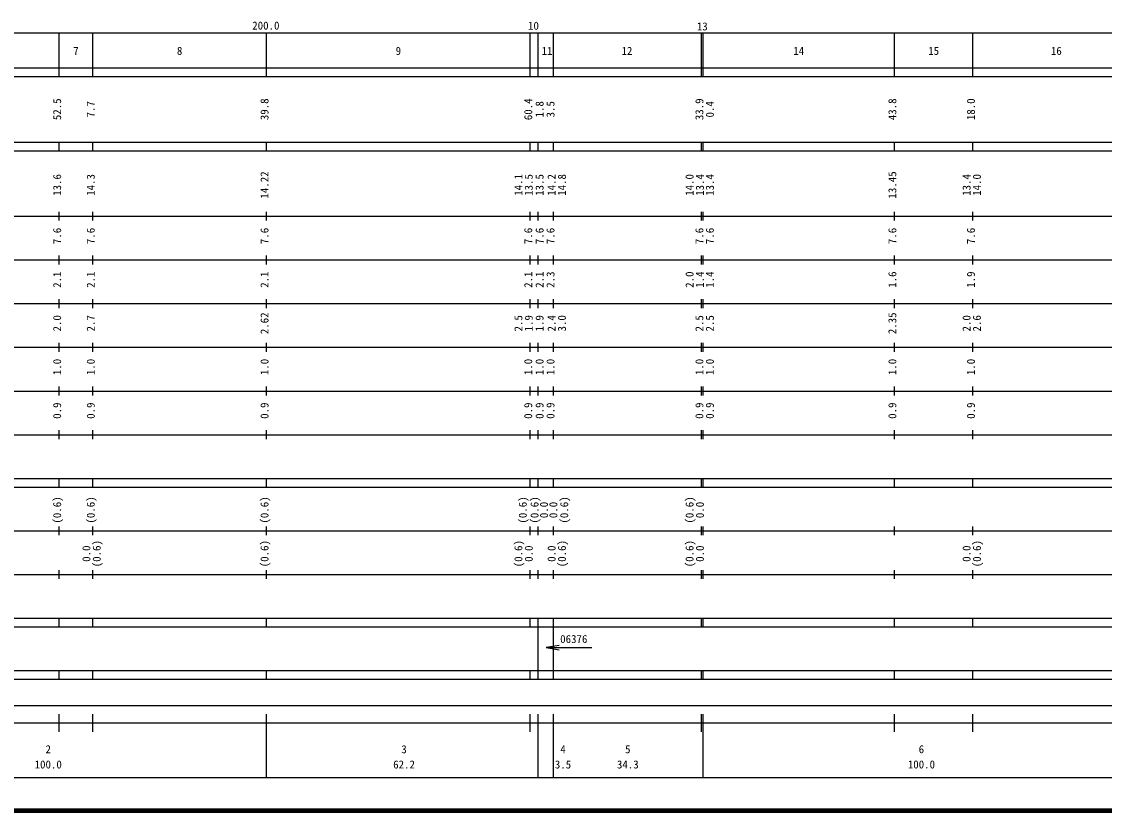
# Model space of a CAD drawing. Units: millimetres on the paper, enlarged 1000 times. Extents: x 40000 to 680000, y 20000 to 380000.
# Drawn here: x 211913 to 459897, y 20000 to 200558 of the extents above; entities that cross this region are included whole.
import ezdxf
from ezdxf.enums import TextEntityAlignment as Align

# ---------------------------------------------------------------- set-up
doc = ezdxf.new("R2010")
doc.units = ezdxf.units.MM
doc.header["$LTSCALE"] = 1000
doc.layers.add('M-TTL', color=2, linetype='Continuous', lineweight=140)
doc.layers.add('M-TTL-BAND', color=7, linetype='Continuous', lineweight=25)
doc.styles.add('ＭＳ ゴシック', font='')
doc.styles.get('ＭＳ ゴシック').set_extended_font_data('MS Gothic')

# ---------------------------------------------------------------- blocks, each defined once
blk = doc.blocks.new('open_arrow')
at = {"color": 0, "linetype": 'Continuous', "lineweight": -2}
blk.add_lwpolyline([(7.5, 1.25), (0, 0), (7.5, -1.25)], dxfattribs=at)

msp = doc.modelspace()

# ---------------------------------------------------------------- linework, layer by layer
at = {"layer": 'M-TTL'}
msp.add_line((40000, 20000), (680000, 20000), dxfattribs=at)
at = {"layer": 'M-TTL-BAND'}
for p, q in [((68000, 198000), (579000, 198000)), ((220500, 188000), (220500, 198000)), ((228200, 188000), (228200, 198000)), ((268000, 188000), (268000, 198000)), ((328400, 188000), (328400, 198000)), ((330200, 188000), (330200, 198000)), ((333700, 188000), (333700, 198000)), ((367600, 188000), (367600, 198000)), ((368000, 188000), (368000, 198000)), ((411800, 188000), (411800, 198000)), ((429800, 188000), (429800, 198000)), ((40000, 190000), (579000, 190000)), ((40000, 188000), (579000, 188000)), ((40000, 173000), (579000, 173000)), ((220500, 171000), (220500, 173000)), ((228200, 171000), (228200, 173000)), ((268000, 171000), (268000, 173000)), ((328400, 171000), (328400, 173000)), ((330200, 171000), (330200, 173000)), ((333700, 171000), (333700, 173000)), ((367600, 171000), (367600, 173000)), ((368000, 171000), (368000, 173000)), ((411800, 171000), (411800, 173000)), ((429800, 171000), (429800, 173000)), ((40000, 171000), (579000, 171000)), ((220500, 155000), (220500, 157000)), ((228200, 155000), (228200, 157000)), ((268000, 155000), (268000, 157000)), ((328400, 155000), (328400, 157000)), ((330200, 155000), (330200, 157000)), ((333700, 155000), (333700, 157000)), ((367600, 155000), (367600, 157000)), ((368000, 155000), (368000, 157000)), ((411800, 155000), (411800, 157000)), ((429800, 155000), (429800, 157000)), ((40000, 156000), (579000, 156000)), ((220500, 145000), (220500, 147000)), ((228200, 145000), (228200, 147000)), ((268000, 145000), (268000, 147000)), ((328400, 145000), (328400, 147000)), ((330200, 145000), (330200, 147000)), ((333700, 145000), (333700, 147000)), ((367600, 145000), (367600, 147000)), ((368000, 145000), (368000, 147000)), ((411800, 145000), (411800, 147000)), ((429800, 145000), (429800, 147000)), ((46000, 146000), (579000, 146000)), ((220500, 135000), (220500, 137000)), ((228200, 135000), (228200, 137000)), ((268000, 135000), (268000, 137000)), ((328400, 135000), (328400, 137000)), ((330200, 135000), (330200, 137000)), ((333700, 135000), (333700, 137000)), ((367600, 135000), (367600, 137000)), ((368000, 135000), (368000, 137000)), ((411800, 135000), (411800, 137000)), ((429800, 135000), (429800, 137000)), ((52000, 136000), (579000, 136000)), ((220500, 125000), (220500, 127000)), ((228200, 125000), (228200, 127000)), ((268000, 125000), (268000, 127000)), ((328400, 125000), (328400, 127000)), ((330200, 125000), (330200, 127000)), ((333700, 125000), (333700, 127000)), ((367600, 125000), (367600, 127000)), ((368000, 125000), (368000, 127000)), ((411800, 125000), (411800, 127000)), ((429800, 125000), (429800, 127000)), ((46000, 126000), (579000, 126000)), ((220500, 115000), (220500, 117000)), ((228200, 115000), (228200, 117000)), ((268000, 115000), (268000, 117000)), ((328400, 115000), (328400, 117000)), ((330200, 115000), (330200, 117000)), ((333700, 115000), (333700, 117000)), ((367600, 115000), (367600, 117000)), ((368000, 115000), (368000, 117000)), ((411800, 115000), (411800, 117000)), ((429800, 115000), (429800, 117000)), ((52000, 116000), (579000, 116000)), ((220500, 105000), (220500, 107000)), ((228200, 105000), (228200, 107000)), ((268000, 105000), (268000, 107000)), ((328400, 105000), (328400, 107000)), ((330200, 105000), (330200, 107000)), ((333700, 105000), (333700, 107000)), ((367600, 105000), (367600, 107000)), ((368000, 105000), (368000, 107000)), ((411800, 105000), (411800, 107000)), ((429800, 105000), (429800, 107000)), ((46000, 106000), (579000, 106000)), ((40000, 96000), (579000, 96000)), ((220500, 94000), (220500, 96000)), ((228200, 94000), (228200, 96000)), ((268000, 94000), (268000, 96000)), ((328400, 94000), (328400, 96000)), ((330200, 94000), (330200, 96000)), ((333700, 94000), (333700, 96000)), ((367600, 94000), (367600, 96000)), ((368000, 94000), (368000, 96000)), ((411800, 94000), (411800, 96000)), ((429800, 94000), (429800, 96000)), ((40000, 94000), (579000, 94000)), ((220500, 83000), (220500, 85000)), ((228200, 83000), (228200, 85000)), ((268000, 83000), (268000, 85000)), ((328400, 83000), (328400, 85000)), ((330200, 83000), (330200, 85000)), ((333700, 83000), (333700, 85000)), ((367600, 83000), (367600, 85000)), ((368000, 83000), (368000, 85000)), ((411800, 83000), (411800, 85000)), ((429800, 83000), (429800, 85000)), ((49000, 84000), (579000, 84000)), ((220500, 73000), (220500, 75000)), ((228200, 73000), (228200, 75000)), ((268000, 73000), (268000, 75000)), ((328400, 73000), (328400, 75000)), ((330200, 73000), (330200, 75000)), ((333700, 73000), (333700, 75000)), ((367600, 73000), (367600, 75000)), ((368000, 73000), (368000, 75000)), ((411800, 73000), (411800, 75000)), ((429800, 73000), (429800, 75000)), ((40000, 74000), (579000, 74000)), ((40000, 64000), (579000, 64000)), ((40000, 62000), (579000, 62000)), ((220500, 62000), (220500, 64000)), ((228200, 62000), (228200, 64000)), ((268000, 62000), (268000, 64000)), ((328400, 62000), (328400, 64000)), ((330200, 62000), (330200, 64000)), ((330200, 52000), (330200, 62000)), ((333700, 62000), (333700, 64000)), ((333700, 52000), (333700, 62000)), ((367600, 62000), (367600, 64000)), ((368000, 62000), (368000, 64000)), ((411800, 62000), (411800, 64000)), ((429800, 62000), (429800, 64000)), ((332061, 57256), (342508, 57256)), ((40000, 52000), (579000, 52000)), ((40000, 50000), (579000, 50000)), ((220500, 50000), (220500, 52000)), ((228200, 50000), (228200, 52000)), ((268000, 50000), (268000, 52000)), ((328400, 50000), (328400, 52000)), ((330200, 50000), (330200, 52000)), ((333700, 50000), (333700, 52000)), ((367600, 50000), (367600, 52000)), ((368000, 50000), (368000, 52000)), ((411800, 50000), (411800, 52000)), ((429800, 50000), (429800, 52000)), ((71000, 44000), (565000, 44000)), ((40000, 40000), (579000, 40000)), ((220500, 38000), (220500, 42000)), ((228200, 38000), (228200, 42000)), ((268000, 27500), (268000, 42000)), ((328400, 38000), (328400, 42000)), ((330200, 27500), (330200, 42000)), ((333700, 27500), (333700, 42000)), ((367600, 38000), (367600, 42000)), ((368000, 27500), (368000, 42000)), ((411800, 38000), (411800, 42000)), ((429800, 38000), (429800, 42000)), ((68000, 27500), (579000, 27500))]:
    msp.add_line(p, q, dxfattribs=at)

# ---------------------------------------------------------------- block references
at = {"layer": 'M-TTL-BAND', "xscale": 400, "yscale": 400}
msp.add_blockref('open_arrow', (332061, 57256), dxfattribs=at)

# ---------------------------------------------------------------- texts
at = {"layer": 'M-TTL-BAND', "style": 'ＭＳ ゴシック'}
for s, p in [('200.0', (267844, 198195)), ('10', (329139, 198163)), ('13', (367800, 198004)), ('7', (224350, 192405)), ('8', (248100, 192405)), ('9', (298200, 192405)), ('11', (332250, 192405)), ('12', (350550, 192405)), ('14', (389900, 192405)), ('15', (420800, 192405)), ('16', (448900, 192405)), ('2', (218000, 32523)), ('3', (299500, 32523)), ('4', (335913, 32523)), ('5', (350750, 32523)), ('6', (418000, 32523)), ('100.0', (218000, 29033)), ('62.2', (299500, 29033)), ('3.5', (335913, 29033)), ('34.3', (350750, 29033)), ('100.0', (418000, 29033))]:
    msp.add_text(s, height=1833, dxfattribs=at).set_placement(p, align=Align.BOTTOM_CENTER)
for s, p in [('52.5', (221500, 180500)), ('7.7', (229200, 180500)), ('39.8', (269000, 180500)), ('60.4', (329400, 180500)), ('1.8', (332000, 180500)), ('3.5', (334500, 180500)), ('33.9', (368600, 180500)), ('0.4', (371000, 180500)), ('43.8', (412800, 180500)), ('18.0', (430800, 180500)), ('14.22', (269000, 163174)), ('13.6', (221500, 163174)), ('14.3', (229200, 163174)), ('14.1', (327150, 163174)), ('13.5', (329520, 163174)), ('13.5', (332000, 163174)), ('14.2', (334750, 163174)), ('14.8', (337120, 163174)), ('14.0', (366350, 163174)), ('13.4', (368720, 163174)), ('13.4', (371000, 163174)), ('13.45', (412800, 163174)), ('13.4', (429800, 163174)), ('14.0', (432170, 163174)), ('7.6', (221500, 151500)), ('7.6', (229200, 151500)), ('7.6', (269000, 151500)), ('7.6', (329400, 151500)), ('7.6', (332000, 151500)), ('7.6', (334500, 151500)), ('7.6', (368600, 151500)), ('7.6', (371000, 151500)), ('7.6', (412800, 151500)), ('7.6', (430800, 151500)), ('2.1', (221500, 141500)), ('2.1', (229200, 141500)), ('2.1', (269000, 141500)), ('2.1', (329400, 141500)), ('2.1', (332000, 141500)), ('2.3', (334500, 141500)), ('2.0', (366350, 141500)), ('1.4', (368720, 141500)), ('1.4', (371000, 141500)), ('1.6', (412800, 141500)), ('1.9', (430800, 141500)), ('2.0', (221500, 131500)), ('2.7', (229200, 131500)), ('2.62', (269000, 131500)), ('2.5', (327150, 131500)), ('1.9', (329520, 131500)), ('1.9', (332000, 131500)), ('2.4', (334750, 131500)), ('3.0', (337120, 131500)), ('2.5', (368600, 131500)), ('2.5', (371000, 131500)), ('2.35', (412800, 131500)), ('2.0', (429800, 131500)), ('2.6', (432170, 131500)), ('1.0', (221500, 121500)), ('1.0', (229200, 121500)), ('1.0', (269000, 121500)), ('1.0', (329400, 121500)), ('1.0', (332000, 121500)), ('1.0', (334500, 121500)), ('1.0', (368600, 121500)), ('1.0', (371000, 121500)), ('1.0', (412800, 121500)), ('1.0', (430800, 121500)), ('0.9', (221500, 111500)), ('0.9', (229200, 111500)), ('0.9', (269000, 111500)), ('0.9', (329400, 111500)), ('0.9', (332000, 111500)), ('0.9', (334500, 111500)), ('0.9', (368600, 111500)), ('0.9', (371000, 111500)), ('0.9', (412800, 111500)), ('0.9', (430800, 111500)), ('(0.6)', (221500, 88764)), ('(0.6)', (229200, 88764)), ('(0.6)', (269000, 88764)), ('(0.6)', (328150, 88764)), ('(0.6)', (330846, 88764)), ('0.0', (333006, 88764)), ('0.0', (335145, 88764)), ('(0.6)', (337645, 88764)), ('(0.6)', (366350, 88764)), ('0.0', (368720, 88764)), ('0.0', (228200, 78764)), ('(0.6)', (230570, 78764)), ('(0.6)', (269000, 78764)), ('(0.6)', (327150, 78764)), ('0.0', (329520, 78764)), ('0.0', (334750, 78764)), ('(0.6)', (337120, 78764)), ('(0.6)', (366350, 78764)), ('0.0', (368720, 78764)), ('0.0', (429800, 78764)), ('(0.6)', (432170, 78764))]:
    msp.add_text(s, height=1833, rotation=90, dxfattribs=at).set_placement(p, align=Align.BOTTOM_CENTER)
msp.add_text('06376', height=1833, dxfattribs=at).set_placement((335258, 57756), align=Align.BOTTOM_LEFT)

doc.saveas('drawing.dxf')
